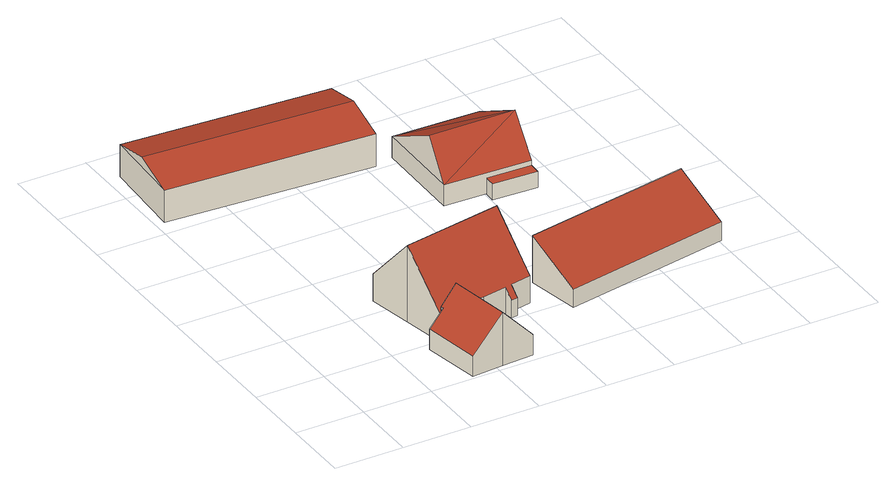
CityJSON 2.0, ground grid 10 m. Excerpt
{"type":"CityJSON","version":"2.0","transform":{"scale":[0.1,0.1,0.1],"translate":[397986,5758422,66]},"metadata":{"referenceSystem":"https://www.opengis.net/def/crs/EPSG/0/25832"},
"CityObjects":{
"building1":{"type":"Building","attributes":{"Gemeindeschluessel":"05515000","Geometrietyp2DReferenz":"3000","function":"31001_2700"},"children":["building1-1","building1-2"]},
"building1-1":{"type":"BuildingPart","attributes":{"roofType":"3100","measuredHeight":7.97},"parents":["building1"],"geometry":[{"type":"Solid","lod":"2","boundaries":[[[[0,1,2,3,4]],[[5,6,7,8]],[[9,10,6,5]],[[11,12,10,9]],[[13,14,12,11]],[[4,3,14,13]],[[5,8,15,16,9]],[[0,4,13,11,9,16]],[[2,17,7,6,10,12,14,3]],[[1,0,16,18]],[[2,1,18,17]],[[18,16,15]],[[18,15,8,7,17]]]],"semantics":{"surfaces":[{"type":"WallSurface"},{"type":"RoofSurface"},{"type":"GroundSurface"},{"type":"ClosureSurface"}],"values":[[0,0,0,0,0,0,1,1,2,0,3,0,3]]}}]},
"building1-2":{"type":"BuildingPart","attributes":{"roofType":"3100","measuredHeight":11.46},"parents":["building1"],"geometry":[{"type":"Solid","lod":"2","boundaries":[[[[19,20,21,22]],[[23,24,20,19]],[[25,8,7,24,23]],[[26,27,2,1]],[[28,29,27,26]],[[30,31,29,28]],[[32,33,31,30]],[[34,35,33,32]],[[36,37,35,34]],[[22,21,37,36]],[[30,28,26,32]],[[1,18,15,25,23,19,22,36,34,32,26]],[[20,24,7,17,2,27,29,31,33,35,37,21]],[[25,15,8]],[[17,18,1,2]],[[7,8,15,18,17]]]],"semantics":{"surfaces":[{"type":"WallSurface"},{"type":"RoofSurface"},{"type":"GroundSurface"},{"type":"ClosureSurface"}],"values":[[0,0,0,0,0,0,0,0,0,0,1,1,2,0,3,3]]}}]},
"building2":{"type":"Building","attributes":{"Gemeindeschluessel":"05515000","Geometrietyp2DReferenz":"3000","function":"31001_2700","roofType":"3100","measuredHeight":6.41},"geometry":[{"type":"Solid","lod":"2","boundaries":[[[[38,39,40,41]],[[42,43,39,38]],[[44,45,43,42]],[[41,40,45,44]],[[38,46,42]],[[44,47,41]],[[41,47,46,38]],[[42,46,47,44]],[[39,43,45,40]]]],"semantics":{"surfaces":[{"type":"WallSurface"},{"type":"RoofSurface"},{"type":"GroundSurface"}],"values":[[0,0,0,0,0,0,1,1,2]]}}]},
"building3":{"type":"Building","attributes":{"Gemeindeschluessel":"05515000","Geometrietyp2DReferenz":"3000","function":"31001_2700","roofType":"2100","measuredHeight":7.03},"geometry":[{"type":"Solid","lod":"2","boundaries":[[[[48,49,50,51]],[[52,53,49,48]],[[54,55,53,52]],[[51,50,55,54]],[[52,48,51,54]],[[49,53,55,50]]]],"semantics":{"surfaces":[{"type":"WallSurface"},{"type":"RoofSurface"},{"type":"GroundSurface"}],"values":[[0,0,0,0,1,2]]}}]},
"building4":{"type":"Building","attributes":{"Gemeindeschluessel":"05515000","Geometrietyp2DReferenz":"3000","function":"31001_2700","roofType":"5000","measuredHeight":8.47},"geometry":[{"type":"Solid","lod":"2","boundaries":[[[[56,57,58,59]],[[60,61,57,56]],[[62,63,61,60]],[[59,58,63,62]],[[64,65,59]],[[59,62,64]],[[64,60,56]],[[56,65,64]],[[59,65,56]],[[60,64,62]],[[57,61,63,58]]]],"semantics":{"surfaces":[{"type":"WallSurface"},{"type":"RoofSurface"},{"type":"GroundSurface"}],"values":[[0,0,0,0,1,1,1,1,0,0,2]]}}]},
"building5":{"type":"Building","attributes":{"Gemeindeschluessel":"05515000","Geometrietyp2DReferenz":"3000","function":"51003_1201","roofType":"1000","measuredHeight":2.4},"geometry":[{"type":"Solid","lod":"2","boundaries":[[[[66,67,68,69]],[[70,63,67,66]],[[71,72,63,70]],[[69,68,72,71]],[[70,66,69,71]],[[67,63,72,68]]]],"semantics":{"surfaces":[{"type":"WallSurface"},{"type":"RoofSurface"},{"type":"GroundSurface"}],"values":[[0,0,0,0,1,2]]}}]}
},
"vertices":[
[170,95,62],[170,95,49],[170,95,9],[171,91,9],[171,91,62],[256,10,39],[256,10,9],[240,107,9],[240,107,39],[210,7,88],[210,7,9],[163,3,39],[163,3,9],[149,88,39],[149,88,9],[231,106,49],[194,99,88],[194,99,9],[194,99,49],
[277,101,35],[277,101,9],[287,103,9],[287,103,35],[275,113,49],[275,113,9],[240,107,49],[158,160,123],[158,160,9],[146,226,49],[146,226,9],[293,252,49],[293,252,9],[305,186,123],[305,186,9],[316,121,49],[316,121,9],[285,115,49],[285,115,9],
[9,517,62],[9,517,14],[310,499,14],[310,499,62],[16,642,62],[16,642,14],[317,624,62],[317,624,14],[12,579,78],[313,561,78],
[604,131,35],[604,131,8],[590,209,8],[590,209,78],[359,85,35],[359,85,8],[345,164,78],[345,164,8],
[341,512,42],[341,512,11],[339,377,11],[339,377,42],[467,509,42],[467,509,11],[465,373,42],[465,373,11],[465,414,95],[340,416,95],
[400,375,35],[400,375,11],[399,358,11],[399,358,35],[465,373,35],[464,355,35],[464,355,11]
]}
